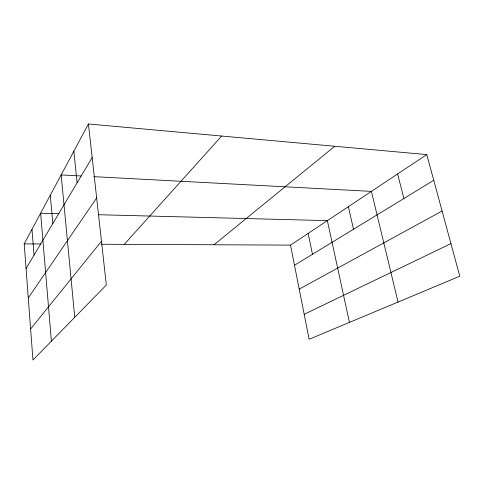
<?xml version="1.0" encoding="UTF-8"?>
<svg xmlns="http://www.w3.org/2000/svg" width="484" height="484" viewBox="0 0 484 484"><rect width="100%" height="100%" fill="white"/><g stroke="black" fill="none" stroke-linecap="round" stroke-linejoin="round"><path stroke-width="0.73" d="M88.439 123.983L106.329 285.009L32.96 360.017L24.2 243.888L88.439 123.983L426.779 154.596L459.8 276.219L309.119 339.266L290.509 245.116L426.779 154.596M26.057 268.523L92.166 157.518M28.278 297.896L96.655 197.938M30.619 328.993L101.465 241.25M124.279 244.353L221.666 136.034M214.019 244.765L334.771 146.271M294.49 265.244L433.755 180.302M299.209 289.129L442.098 211.018M304.182 314.291L450.949 243.615M24.2 243.888L40.559 243.966M101.35 244.245L290.509 245.116M58.649 213.692L40.626 213.226L51.401 341.166M98.185 214.714L327.359 220.637L349.442 322.392M81.197 175.982L61.153 174.918L74.742 317.298M93.817 176.654L371.403 191.38L398.048 302.058M397.624 173.962L403.892 198.513M348.359 206.692L353.508 229.247M308.151 233.397L312.47 254.275M73.858 151.202L77.101 182.807M50.288 195.197L52.823 223.578M31.98 229.368L34.031 255.135"/></g></svg>
